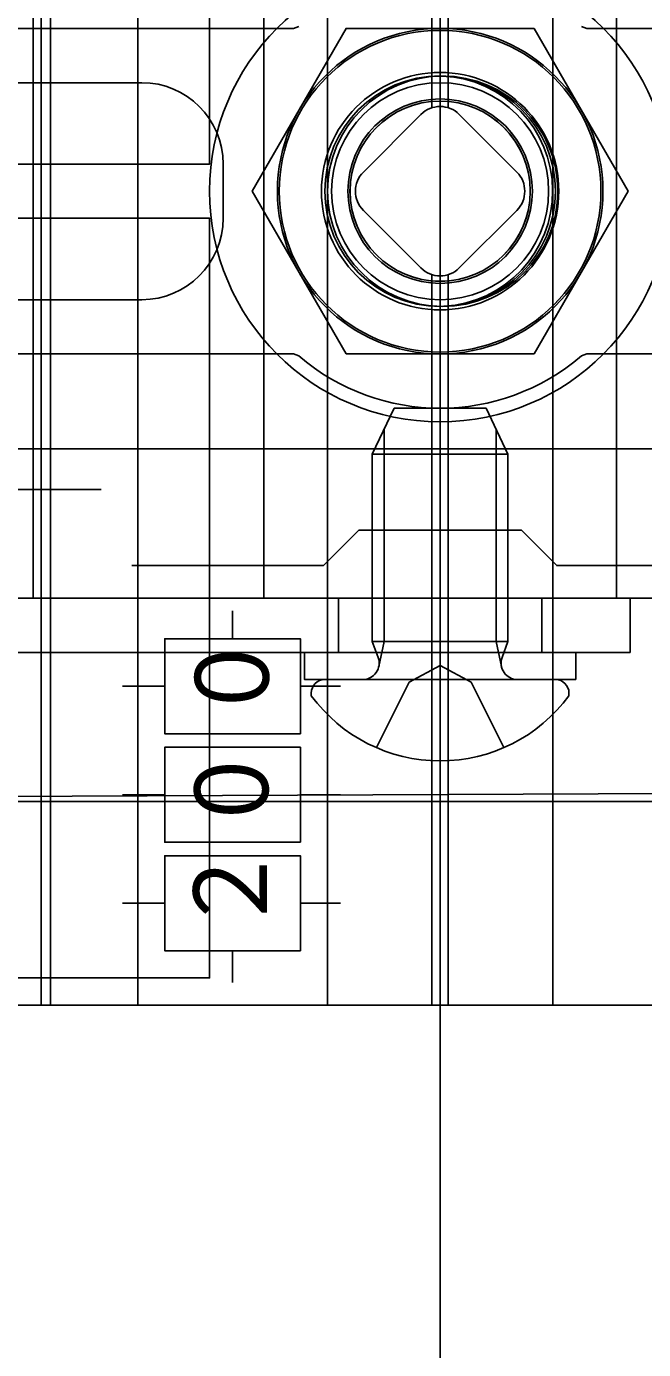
# Model space of a CAD drawing. Units: millimetres, scale not verified. Extents: x -875 to 875, y -1299 to 1293.
# Drawn here: x -167.48 to -144.73, y 598 to 646.77 of the extents above; entities that cross this region are included whole.
import ezdxf
from ezdxf.enums import TextEntityAlignment as Align

# ---------------------------------------------------------------- set-up
doc = ezdxf.new("R2010")
doc.units = ezdxf.units.MM
doc.header["$LTSCALE"] = 8
for name, color, linetype in [('0-2_YKK_11', 7, 'Continuous'), ('0-3_YKK_12', 2, 'Continuous'), ('0-4_YKK_13', 4, 'Continuous'), ('0-7_YSS_K', 3, 'Continuous')]:
    doc.layers.add(name, color=color, linetype=linetype)
doc.styles.add('ＭＳ ゴシック', font='')
doc.styles.get('ＭＳ ゴシック').set_extended_font_data('MS Gothic')

msp = doc.modelspace()

# ---------------------------------------------------------------- linework, layer by layer
at = {"layer": '0-2_YKK_11'}
for p, q in [((-167.23, 627.2), (-167.23, 632.2)), ((-169.73, 629.7), (-164.73, 629.7))]:
    msp.add_line(p, q, dxfattribs=at)
msp.add_lwpolyline([(-177.23, 625.7), (-127.23, 625.7), (-127.23, 655.7), (-177.23, 655.7)], close=True, dxfattribs=at)
msp.add_lwpolyline([(-140.863, 626.9), (-147.93, 626.9), (-149.23, 628.2), (-155.23, 628.2), (-156.53, 626.9), (-163.597, 626.9)], dxfattribs=at)
at = {"layer": '0-3_YKK_12'}
msp.add_circle((-152.23, 640.7), 6, dxfattribs=at)
at = {"layer": '0-4_YKK_13'}
for p, q in [((-163.38, 610.7), (-163.38, 670.7)), ((-156.38, 610.7), (-156.38, 670.7)), ((-152.53, 670.7), (-152.53, 643.775)), ((-151.93, 643.775), (-151.93, 670.7)), ((-148.08, 610.7), (-148.08, 670.7)), ((-155.058, 641.407), (-152.937, 643.528)), ((-151.523, 643.528), (-149.402, 641.407)), ((-160.23, 641.7), (-160.23, 639.7)), ((-152.937, 637.872), (-155.058, 639.993)), ((-149.402, 639.993), (-151.523, 637.872)), ((-152.53, 637.625), (-152.53, 610.7)), ((-151.93, 610.7), (-151.93, 637.625)), ((-152.23, 618.7), (-152.23, 633.399)), ((-153.93, 632.7), (-154.73, 631)), ((-150.53, 632.7), (-153.93, 632.7)), ((-149.73, 631), (-150.53, 632.7)), ((-172.43, 631.2), (-132.03, 631.2)), ((-149.73, 631), (-154.73, 631)), ((-155.98, 623.7), (-155.98, 625.7)), ((-148.48, 623.7), (-148.48, 625.7)), ((-159.88, 625.235), (-159.88, 624.2)), ((-149.73, 624.1), (-154.73, 624.1)), ((-154.73, 624.1), (-154.514, 623.505)), ((-154.297, 624.1), (-154.49, 623.177)), ((-150.163, 624.1), (-149.97, 623.177)), ((-149.73, 624.1), (-149.946, 623.505)), ((-145.23, 623.7), (-179.73, 623.7)), ((-152.23, 623.214), (-153.375, 622.605)), ((-152.23, 623.214), (-151.085, 622.605)), ((-163.94, 622.45), (-162.38, 622.45)), ((-157.38, 622.45), (-155.905, 622.45)), ((-156.48, 622.7), (-147.98, 622.7)), ((-154.58, 620.188), (-153.375, 622.605)), ((-149.88, 620.188), (-151.085, 622.605)), ((-156.98, 622.1), (-156.98, 622.2)), ((-147.48, 622.1), (-147.48, 622.2)), ((-114.666, 618.634), (-182.23, 618.325)), ((-163.94, 618.45), (-162.38, 618.45)), ((-157.38, 618.45), (-155.905, 618.45)), ((-114.229, 618.2), (-182.23, 618.2)), ((-163.94, 614.45), (-162.38, 614.45)), ((-157.38, 614.45), (-155.905, 614.45)), ((-159.88, 612.7), (-159.88, 611.529))]:
    msp.add_line(p, q, dxfattribs=at)
for points in [[(-250.93, 670.7), (-53.53, 670.7), (-53.53, 610.7), (-250.93, 610.7)], [(-188.73, 641.7), (-160.73, 641.7), (-160.73, 669.7), (-188.73, 669.7)], [(-167.23, 655.7), (-137.23, 655.7), (-137.23, 625.7), (-167.23, 625.7)], [(-145.73, 625.7), (-158.73, 625.7), (-158.73, 655.7), (-145.73, 655.7)], [(-155.694, 634.7), (-159.158, 640.7), (-155.694, 646.7), (-148.766, 646.7), (-145.302, 640.7), (-148.766, 634.7)], [(-188.73, 639.7), (-160.73, 639.7), (-160.73, 611.7), (-188.73, 611.7)], [(-157.38, 620.7), (-157.38, 624.2), (-162.38, 624.2), (-162.38, 620.7)], [(-157.23, 623.7), (-147.23, 623.7), (-147.23, 622.7), (-157.23, 622.7)], [(-157.38, 616.7), (-157.38, 620.2), (-162.38, 620.2), (-162.38, 616.7)], [(-157.38, 612.7), (-157.38, 616.2), (-162.38, 616.2), (-162.38, 612.7)]]:
    msp.add_lwpolyline(points, close=True, dxfattribs=at)
for points in [[(-166.589, 610.7), (-166.938, 610.7), (-166.938, 670.7)], [(-137.7, 610.7), (-166.589, 610.7), (-166.589, 670.7)], [(-174.23, 646.7), (-157.634, 646.7), (-157.438, 646.772)], [(-147.022, 646.772), (-146.826, 646.7), (-130.23, 646.7), (-130.23, 642.658), (-130.35, 642.475), (-130.35, 641.925), (-130.23, 641.742), (-130.23, 641.158), (-130.35, 640.975), (-130.35, 640.425), (-130.23, 640.242), (-130.23, 639.658), (-130.35, 639.475), (-130.35, 638.925), (-130.23, 638.742), (-130.23, 634.7), (-146.826, 634.7), (-147.022, 634.628)], [(-157.438, 634.628), (-157.634, 634.7), (-174.23, 634.7), (-174.23, 638.742), (-174.11, 638.925), (-174.11, 639.475), (-174.23, 639.658), (-174.23, 640.242), (-174.11, 640.425), (-174.11, 640.975), (-174.23, 641.158), (-174.23, 641.742), (-174.11, 641.925), (-174.11, 642.475), (-174.23, 642.658), (-174.23, 646.7)], [(-163.23, 636.7), (-171.73, 636.7), (-171.73, 644.7), (-163.23, 644.7)], [(-154.297, 624.1), (-154.297, 628.2), (-154.297, 631.92)], [(-150.163, 624.1), (-150.163, 628.2), (-150.163, 631.92)], [(-154.73, 624.1), (-154.73, 628.2), (-154.73, 631)], [(-149.73, 624.1), (-149.73, 628.2), (-149.73, 631)], [(-179.73, 625.7), (-145.23, 625.7), (-145.23, 623.7)]]:
    msp.add_lwpolyline(points, dxfattribs=at)
for centre, radius in [((-152.23, 640.7), 8.5), ((-152.23, 640.7), 8.5), ((-152.23, 640.7), 5.928), ((-152.23, 640.7), 4.375), ((-152.23, 640.7), 4.25), ((-152.23, 640.7), 4.25), ((-152.133, 640.7), 4.245), ((-152.23, 640.7), 4), ((-152.23, 640.7), 4), ((-152.23, 640.7), 4), ((-152.23, 640.7), 3.4), ((-152.23, 640.7), 3.324), ((-152.23, 640.7), 3.32)]:
    msp.add_circle(centre, radius, dxfattribs=at)
for centre, radius, start, end in [((-152.23, 640.7), 4.25, 90, 270), ((-152.332, 640.699), 4.25, 273.2767, 87.5058), ((-163.23, 641.7), 3, 0, 90), ((-152.23, 642.821), 1, 45, 135), ((-154.351, 640.7), 1, 135, 225), ((-150.109, 640.7), 1, 315, 45), ((-163.23, 639.7), 3, 270, 360), ((-152.23, 638.579), 1, 225, 315), ((-152.23, 640.7), 8, 229.3793, 310.6207), ((-155.078, 623.3), 0.6, 270, 19.9696), ((-149.382, 623.3), 0.6, 160.0304, 270), ((-156.48, 622.2), 0.5, 90, 180), ((-147.98, 622.2), 0.5, 0, 90), ((-152.23, 625.6), 5.9, 216.3816, 323.6184)]:
    msp.add_arc(centre, radius, start, end, dxfattribs=at)
at = {"layer": '0-7_YSS_K'}
msp.add_line((-152.23, 2.7), (-152.23, 890.7), dxfattribs=at)

# ---------------------------------------------------------------- texts
at = {"layer": '0-4_YKK_13', "style": 'ＭＳ ゴシック', "width": 0.9}
for s, p in [('０', (-157.74, 621.12)), ('０', (-157.758, 616.983)), ('２', (-157.798, 613.294))]:
    msp.add_text(s, height=2.711, rotation=90, dxfattribs=at).set_placement(p, align=Align.BOTTOM_LEFT)

doc.saveas('drawing.dxf')
